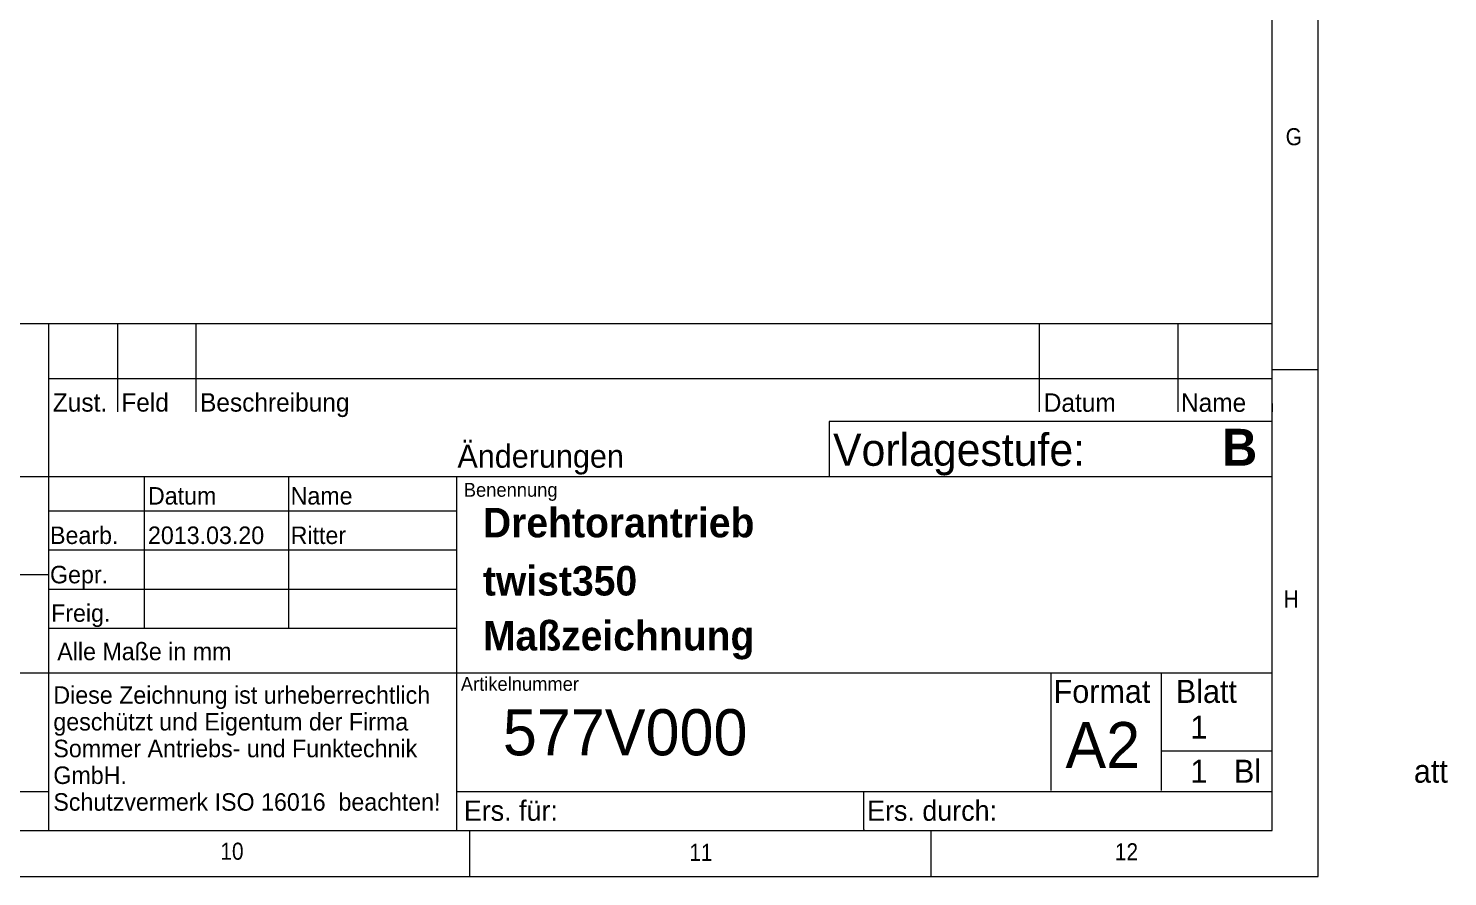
# Model space of a CAD drawing. Header units: millimetres. Extents: x 2 to 603, y 5 to 415.
# Drawn here: x 449.2 to 603, y 5 to 97 of the extents above; entities that cross this region are included whole.
import ezdxf

# ---------------------------------------------------------------- set-up
doc = ezdxf.new("R2010")
doc.units = ezdxf.units.MM
doc.linetypes.add('SLD-Durchgehend', pattern=[0])
doc.styles.add('SLDTEXTSTYLE0', font='GOTHIC.TTF', dxfattribs={"width": 0.913})
doc.styles.add('SLDTEXTSTYLE1', font='ARIAL.TTF', dxfattribs={"width": 0.948})
doc.styles.add('SLDTEXTSTYLE2', font='ARIALBD.TTF', dxfattribs={"width": 0.948})

# ---------------------------------------------------------------- blocks, each defined once
blk = doc.blocks.new('SW_NOTE_1')
at = {"color": 0, "linetype": 'Continuous', "lineweight": 0, "char_height": 1.9, "attachment_point": 1, "style": 'SLDTEXTSTYLE1'}
for s, insert in [('Diese Zeichnung ist urheberrechtlich', (0, 2.45)), ('geschützt und Eigentum der Firma', (0, -0.45)), ('Sommer Antriebs- und Funktechnik', (0, -3.35)), ('GmbH.  ', (0, -6.25)), ('Schutzvermerk ISO 16016  beachten! ', (0, -9.15))]:
    blk.add_mtext(s, dxfattribs=dict(at, insert=insert))

msp = doc.modelspace()

# ---------------------------------------------------------------- linework, layer by layer
at = {"color": 7, "linetype": 'SLD-Durchgehend', "lineweight": 0}
for p, q in [((589, 5), (589, 415)), ((584.0035, 10), (584.0035, 410)), ((396.8035, 65), (584.0035, 65)), ((451.4035, 10), (451.4035, 65)), ((458.9035, 55.4094), (458.9035, 65)), ((467.4035, 55.4094), (467.4035, 65)), ((558.8035, 55.4094), (558.8035, 65)), ((573.8035, 55.4094), (573.8035, 65)), ((584, 60), (589, 60)), ((584, 60), (584.0035, 60)), ((584.0035, 59), (451.4035, 59)), ((584.0035, 56.3157), (584.0035, 55.4094)), ((584.0035, 54.3466), (536.0035, 54.3466)), ((536.0035, 54.3466), (536.0035, 48.3466)), ((584.0035, 48.3466), (396.8035, 48.3466)), ((461.8035, 31.8966), (461.8035, 48.3466)), ((477.4035, 48.3466), (477.4035, 31.8966)), ((495.6035, 48.3466), (495.6035, 10)), ((495.6035, 44.6466), (451.4035, 44.6466)), ((495.6035, 40.3966), (451.4035, 40.3966)), ((451.4035, 37.7166), (396.8035, 37.7166)), ((495.6035, 36.1466), (451.4035, 36.1466)), ((495.6035, 31.8966), (451.4035, 31.8966)), ((396.8035, 27.0966), (583.7031, 27.0966)), ((560.0035, 27.0966), (560.0035, 14.3466)), ((572.0035, 14.3466), (572.0035, 27.0966)), ((583.7031, 27.0966), (584.0035, 27.0966)), ((584.0035, 18.5966), (572.0035, 18.5966)), ((396.8035, 14.25), (451.4035, 14.25)), ((495.6035, 14.25), (583.7031, 14.25)), ((539.7535, 10.0966), (539.7535, 14.25)), ((583.7031, 14.25), (584.0035, 14.25)), ((10, 10), (584.0035, 10)), ((497, 10), (497, 5)), ((539.7535, 10.0966), (539.7535, 10)), ((547, 10), (547, 5)), ((5, 5), (589, 5))]:
    msp.add_line(p, q, dxfattribs=at)

# ---------------------------------------------------------------- block references
at = {"color": 7, "linetype": 'Continuous', "lineweight": 0}
msp.add_blockref('SW_NOTE_1', (451.9096, 23.1992), dxfattribs=at)

# ---------------------------------------------------------------- texts
at = {"color": 7, "linetype": 'Continuous', "lineweight": 0, "attachment_point": 1}
for s, insert, char_height, style in [('G', (585.4683, 86.1763), 1.8521, 'SLDTEXTSTYLE0'), ('Zust.', (451.8506, 57.4334), 2, 'SLDTEXTSTYLE1'), ('Feld', (459.2746, 57.4334), 2, 'SLDTEXTSTYLE1'), ('Beschreibung', (467.8088, 57.4334), 2, 'SLDTEXTSTYLE1'), ('Datum', (559.2533, 57.4124), 2, 'SLDTEXTSTYLE1'), ('Name', (574.1282, 57.4124), 2, 'SLDTEXTSTYLE1'), ('Änderungen', (495.7022, 51.8506), 2.5, 'SLDTEXTSTYLE1'), ('Vorlagestufe:', (536.4139, 53.0569), 3.5, 'SLDTEXTSTYLE1'), ('B ', (578.5625, 53.5667), 4, 'SLDTEXTSTYLE2'), ('Benennung', (496.3938, 47.7005), 1.5, 'SLDTEXTSTYLE1'), ('Datum', (462.1632, 47.2501), 1.9, 'SLDTEXTSTYLE1'), ('Name', (477.6257, 47.2501), 1.9, 'SLDTEXTSTYLE1'), ('Drehtorantrieb', (498.4624, 44.9984), 3.2, 'SLDTEXTSTYLE2'), ('Bearb.', (451.5481, 42.9738), 1.9, 'SLDTEXTSTYLE1'), ('Ritter', (477.6257, 42.9738), 1.9, 'SLDTEXTSTYLE1'), ('2013.03.20', (462.1632, 42.9738), 1.9, 'SLDTEXTSTYLE1'), ('Gepr.', (451.5481, 38.71), 1.9, 'SLDTEXTSTYLE1'), ('twist350', (498.4624, 38.6893), 3.2, 'SLDTEXTSTYLE2'), ('H', (585.2596, 36.0391), 1.8521, 'SLDTEXTSTYLE0'), ('Freig.', (451.6652, 34.5354), 1.9, 'SLDTEXTSTYLE1'), ('Maßzeichnung', (498.4624, 32.7272), 3.2, 'SLDTEXTSTYLE2'), ('Alle Maße in mm', (452.3349, 30.3731), 1.9, 'SLDTEXTSTYLE1'), ('Artikelnummer ', (496.0721, 26.6525), 1.5, 'SLDTEXTSTYLE1'), ('Format', (560.318, 26.3422), 2.5, 'SLDTEXTSTYLE1'), ('Blatt', (573.5673, 26.3422), 2.5, 'SLDTEXTSTYLE1'), ('577V000', (500.6276, 23.1569), 5, 'SLDTEXTSTYLE1'), ('A2', (561.6017, 21.7686), 5, 'SLDTEXTSTYLE1'), ('1', (575.1383, 22.4673), 2.5, 'SLDTEXTSTYLE1'), ('1', (575.1383, 17.6857), 2.5, 'SLDTEXTSTYLE1'), ('Bl                  att', (579.8663, 17.6857), 2.5, 'SLDTEXTSTYLE1'), ('Ers. für:', (496.3938, 13.2562), 2.2, 'SLDTEXTSTYLE1'), ('Ers. durch:', (540.1032, 13.2562), 2.2, 'SLDTEXTSTYLE1'), ('10', (470.0104, 8.6835), 1.85208, 'SLDTEXTSTYLE0'), ('11', (520.8298, 8.5598), 1.85208, 'SLDTEXTSTYLE0'), ('12', (566.9577, 8.6216), 1.85208, 'SLDTEXTSTYLE0')]:
    msp.add_mtext(s, dxfattribs=dict(at, insert=insert, char_height=char_height, style=style))

doc.saveas('drawing.dxf')
